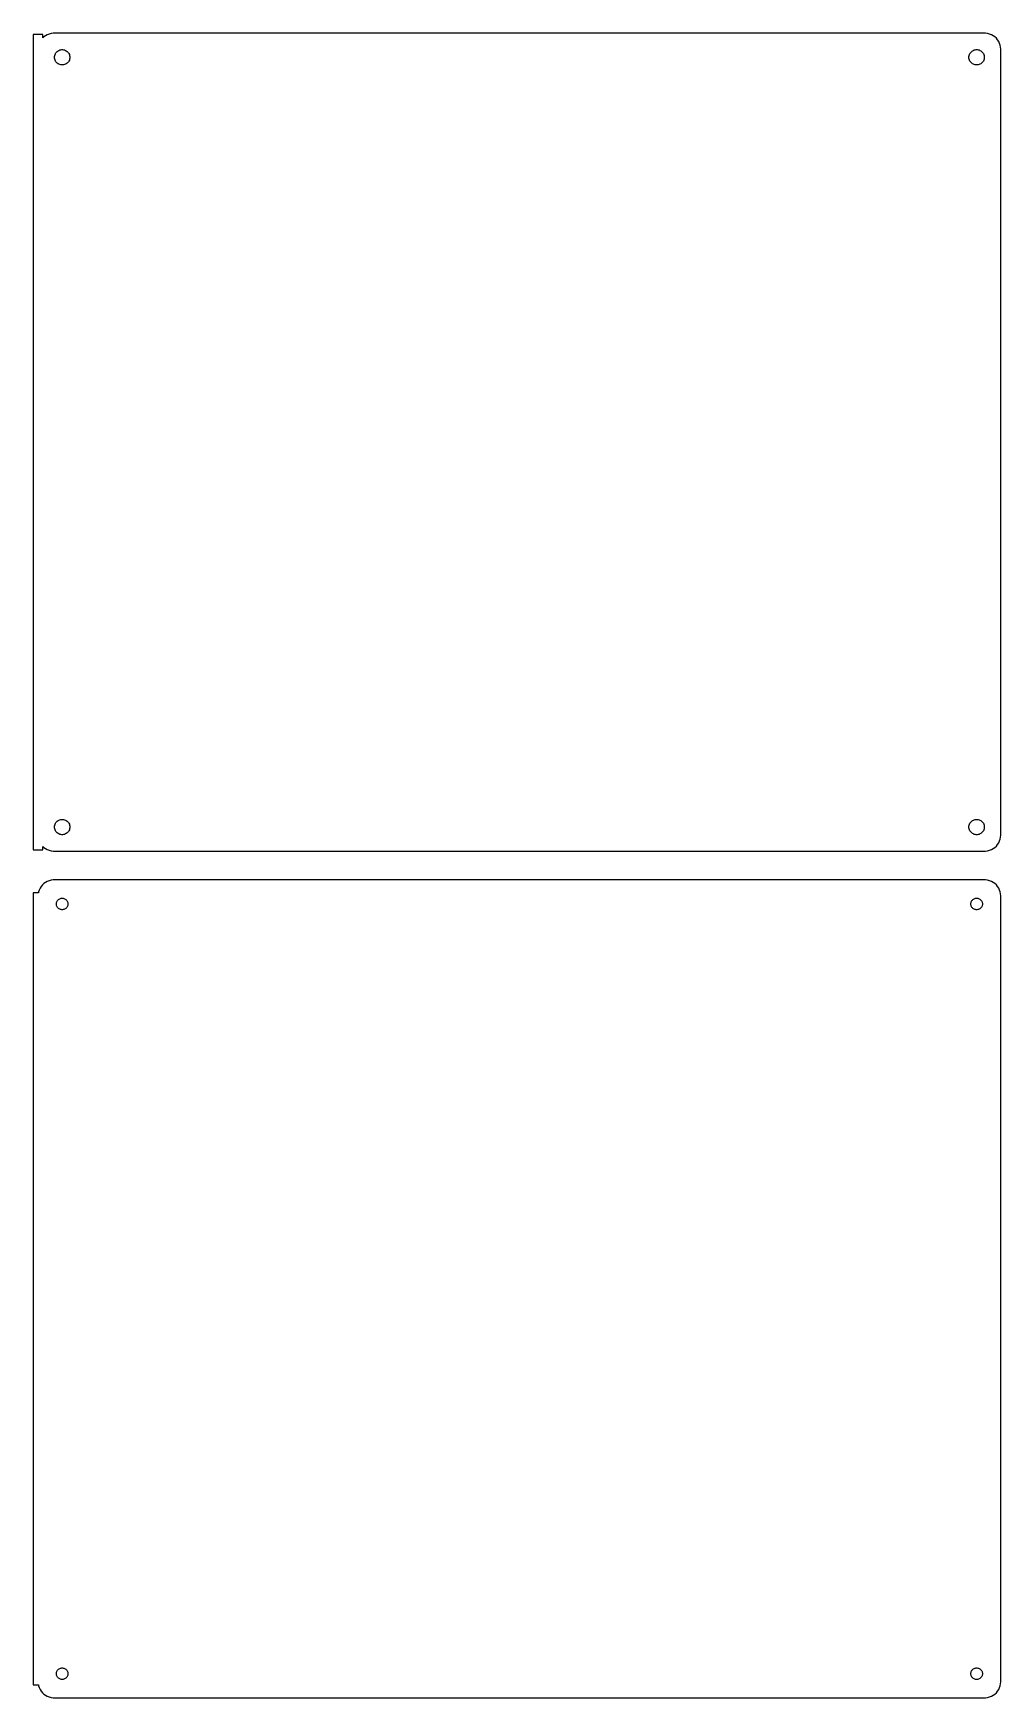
# Model space of a CAD drawing. Header units: metres. Extents: x -152 to 150, y 137 to 655.
import ezdxf

# ---------------------------------------------------------------- set-up
doc = ezdxf.new("R2010")
doc.units = ezdxf.units.M

msp = doc.modelspace()

# ---------------------------------------------------------------- linework, layer by layer
for p, q in [((-148.5, 655.115), (-151.5, 655.115)), ((-151.5, 655.115), (-151.5, 400.885)), ((-148.5, 654.059), (-148.5, 655.115)), ((-148.187, 654.353), (-148.5, 654.059)), ((-147.679, 654.722), (-148.187, 654.353)), ((-147.129, 655.024), (-147.679, 654.722)), ((-146.545, 655.255), (-147.129, 655.024)), ((-145.937, 655.411), (-146.545, 655.255)), ((-145.314, 655.49), (-145.937, 655.411)), ((145.314, 655.49), (-145.314, 655.49)), ((145.937, 655.411), (145.314, 655.49)), ((146.545, 655.255), (145.937, 655.411)), ((147.129, 655.024), (146.545, 655.255)), ((147.679, 654.722), (147.129, 655.024)), ((148.187, 654.353), (147.679, 654.722)), ((148.645, 653.923), (148.187, 654.353)), ((149.045, 653.439), (148.645, 653.923)), ((-144.825, 648.597), (-144.731, 648.883)), ((-144.731, 648.883), (-144.603, 649.156)), ((-144.603, 649.156), (-144.442, 649.411)), ((-144.442, 649.411), (-144.25, 649.643)), ((-144.25, 649.643), (-144.03, 649.849)), ((-144.03, 649.849), (-143.786, 650.026)), ((-143.786, 650.026), (-143.522, 650.172)), ((-143.522, 650.172), (-143.242, 650.283)), ((-143.242, 650.283), (-142.95, 650.357)), ((-142.95, 650.357), (-142.651, 650.395)), ((-142.651, 650.395), (-142.349, 650.395)), ((-142.349, 650.395), (-142.05, 650.357)), ((-142.05, 650.357), (-141.758, 650.283)), ((-141.758, 650.283), (-141.478, 650.172)), ((-141.478, 650.172), (-141.214, 650.026)), ((-141.214, 650.026), (-140.97, 649.849)), ((-140.97, 649.849), (-140.75, 649.643)), ((-140.75, 649.643), (-140.558, 649.411)), ((-140.558, 649.411), (-140.397, 649.156)), ((-140.397, 649.156), (-140.269, 648.883)), ((-140.269, 648.883), (-140.175, 648.597)), ((140.175, 648.597), (140.269, 648.883)), ((140.269, 648.883), (140.397, 649.156)), ((140.397, 649.156), (140.558, 649.411)), ((140.558, 649.411), (140.75, 649.643)), ((140.75, 649.643), (140.97, 649.849)), ((140.97, 649.849), (141.214, 650.026)), ((141.214, 650.026), (141.478, 650.172)), ((141.478, 650.172), (141.758, 650.283)), ((141.758, 650.283), (142.05, 650.357)), ((142.05, 650.357), (142.349, 650.395)), ((142.349, 650.395), (142.651, 650.395)), ((142.651, 650.395), (142.95, 650.357)), ((142.95, 650.357), (143.242, 650.283)), ((143.242, 650.283), (143.522, 650.172)), ((143.522, 650.172), (143.786, 650.026)), ((143.786, 650.026), (144.03, 649.849)), ((144.03, 649.849), (144.25, 649.643)), ((144.25, 649.643), (144.442, 649.411)), ((144.442, 649.411), (144.603, 649.156)), ((144.603, 649.156), (144.731, 648.883)), ((144.731, 648.883), (144.825, 648.597)), ((149.382, 652.909), (149.045, 653.439)), ((149.649, 652.341), (149.382, 652.909)), ((149.843, 651.743), (149.649, 652.341)), ((149.961, 651.127), (149.843, 651.743)), ((150, 650.5), (149.961, 651.127)), ((150, 405.5), (150, 650.5)), ((-144.9, 648), (-144.881, 648.301)), ((-144.881, 647.699), (-144.9, 648)), ((-144.881, 648.301), (-144.825, 648.597)), ((-144.825, 647.403), (-144.881, 647.699)), ((-144.731, 647.117), (-144.825, 647.403)), ((-144.603, 646.844), (-144.731, 647.117)), ((-144.442, 646.589), (-144.603, 646.844)), ((-144.25, 646.357), (-144.442, 646.589)), ((-144.03, 646.151), (-144.25, 646.357)), ((-143.786, 645.974), (-144.03, 646.151)), ((-143.522, 645.828), (-143.786, 645.974)), ((-143.242, 645.717), (-143.522, 645.828)), ((-142.95, 645.643), (-143.242, 645.717)), ((-142.651, 645.605), (-142.95, 645.643)), ((-142.349, 645.605), (-142.651, 645.605)), ((-142.05, 645.643), (-142.349, 645.605)), ((-141.758, 645.717), (-142.05, 645.643)), ((-141.478, 645.828), (-141.758, 645.717)), ((-141.214, 645.974), (-141.478, 645.828)), ((-140.97, 646.151), (-141.214, 645.974)), ((-140.75, 646.357), (-140.97, 646.151)), ((-140.558, 646.589), (-140.75, 646.357)), ((-140.397, 646.844), (-140.558, 646.589)), ((-140.269, 647.117), (-140.397, 646.844)), ((-140.175, 647.403), (-140.269, 647.117)), ((-140.175, 648.597), (-140.119, 648.301)), ((-140.119, 647.699), (-140.175, 647.403)), ((-140.119, 648.301), (-140.1, 648)), ((-140.1, 648), (-140.119, 647.699)), ((140.1, 648), (140.119, 648.301)), ((140.119, 647.699), (140.1, 648)), ((140.119, 648.301), (140.175, 648.597)), ((140.175, 647.403), (140.119, 647.699)), ((140.269, 647.117), (140.175, 647.403)), ((140.397, 646.844), (140.269, 647.117)), ((140.558, 646.589), (140.397, 646.844)), ((140.75, 646.357), (140.558, 646.589)), ((140.97, 646.151), (140.75, 646.357)), ((141.214, 645.974), (140.97, 646.151)), ((141.478, 645.828), (141.214, 645.974)), ((141.758, 645.717), (141.478, 645.828)), ((142.05, 645.643), (141.758, 645.717)), ((142.349, 645.605), (142.05, 645.643)), ((142.651, 645.605), (142.349, 645.605)), ((142.95, 645.643), (142.651, 645.605)), ((143.242, 645.717), (142.95, 645.643)), ((143.522, 645.828), (143.242, 645.717)), ((143.786, 645.974), (143.522, 645.828)), ((144.03, 646.151), (143.786, 645.974)), ((144.25, 646.357), (144.03, 646.151)), ((144.442, 646.589), (144.25, 646.357)), ((144.603, 646.844), (144.442, 646.589)), ((144.731, 647.117), (144.603, 646.844)), ((144.825, 647.403), (144.731, 647.117)), ((144.825, 648.597), (144.881, 648.301)), ((144.881, 647.699), (144.825, 647.403)), ((144.881, 648.301), (144.9, 648)), ((144.9, 648), (144.881, 647.699)), ((-144.03, 409.849), (-143.786, 410.026)), ((-143.786, 410.026), (-143.522, 410.172)), ((-143.522, 410.172), (-143.242, 410.283)), ((-143.242, 410.283), (-142.95, 410.357)), ((-142.95, 410.357), (-142.651, 410.395)), ((-142.651, 410.395), (-142.349, 410.395)), ((-142.349, 410.395), (-142.05, 410.357)), ((-142.05, 410.357), (-141.758, 410.283)), ((-141.758, 410.283), (-141.478, 410.172)), ((-141.478, 410.172), (-141.214, 410.026)), ((-141.214, 410.026), (-140.97, 409.849)), ((140.97, 409.849), (141.214, 410.026)), ((141.214, 410.026), (141.478, 410.172)), ((141.478, 410.172), (141.758, 410.283)), ((141.758, 410.283), (142.05, 410.357)), ((142.05, 410.357), (142.349, 410.395)), ((142.349, 410.395), (142.651, 410.395)), ((142.651, 410.395), (142.95, 410.357)), ((142.95, 410.357), (143.242, 410.283)), ((143.242, 410.283), (143.522, 410.172)), ((143.522, 410.172), (143.786, 410.026)), ((143.786, 410.026), (144.03, 409.849)), ((-144.9, 408), (-144.881, 408.301)), ((-144.881, 407.699), (-144.9, 408)), ((-144.881, 408.301), (-144.825, 408.597)), ((-144.825, 407.403), (-144.881, 407.699)), ((-144.825, 408.597), (-144.731, 408.883)), ((-144.731, 407.117), (-144.825, 407.403)), ((-144.731, 408.883), (-144.603, 409.156)), ((-144.603, 406.844), (-144.731, 407.117)), ((-144.603, 409.156), (-144.442, 409.411)), ((-144.442, 406.589), (-144.603, 406.844)), ((-144.442, 409.411), (-144.25, 409.643)), ((-144.25, 406.357), (-144.442, 406.589)), ((-144.25, 409.643), (-144.03, 409.849)), ((-144.03, 406.151), (-144.25, 406.357)), ((-143.786, 405.974), (-144.03, 406.151)), ((-143.522, 405.828), (-143.786, 405.974)), ((-143.242, 405.717), (-143.522, 405.828)), ((-142.95, 405.643), (-143.242, 405.717)), ((-142.651, 405.605), (-142.95, 405.643)), ((-142.349, 405.605), (-142.651, 405.605)), ((-142.05, 405.643), (-142.349, 405.605)), ((-141.758, 405.717), (-142.05, 405.643)), ((-141.478, 405.828), (-141.758, 405.717)), ((-141.214, 405.974), (-141.478, 405.828)), ((-140.97, 406.151), (-141.214, 405.974)), ((-140.97, 409.849), (-140.75, 409.643)), ((-140.75, 406.357), (-140.97, 406.151)), ((-140.75, 409.643), (-140.558, 409.411)), ((-140.558, 406.589), (-140.75, 406.357)), ((-140.558, 409.411), (-140.397, 409.156)), ((-140.397, 406.844), (-140.558, 406.589)), ((-140.397, 409.156), (-140.269, 408.883)), ((-140.269, 407.117), (-140.397, 406.844)), ((-140.269, 408.883), (-140.175, 408.597)), ((-140.175, 407.403), (-140.269, 407.117)), ((-140.175, 408.597), (-140.119, 408.301)), ((-140.119, 407.699), (-140.175, 407.403)), ((-140.119, 408.301), (-140.1, 408)), ((-140.1, 408), (-140.119, 407.699)), ((140.1, 408), (140.119, 408.301)), ((140.119, 407.699), (140.1, 408)), ((140.119, 408.301), (140.175, 408.597)), ((140.175, 407.403), (140.119, 407.699)), ((140.175, 408.597), (140.269, 408.883)), ((140.269, 407.117), (140.175, 407.403)), ((140.269, 408.883), (140.397, 409.156)), ((140.397, 406.844), (140.269, 407.117)), ((140.397, 409.156), (140.558, 409.411)), ((140.558, 406.589), (140.397, 406.844)), ((140.558, 409.411), (140.75, 409.643)), ((140.75, 406.357), (140.558, 406.589)), ((140.75, 409.643), (140.97, 409.849)), ((140.97, 406.151), (140.75, 406.357)), ((141.214, 405.974), (140.97, 406.151)), ((141.478, 405.828), (141.214, 405.974)), ((141.758, 405.717), (141.478, 405.828)), ((142.05, 405.643), (141.758, 405.717)), ((142.349, 405.605), (142.05, 405.643)), ((142.651, 405.605), (142.349, 405.605)), ((142.95, 405.643), (142.651, 405.605)), ((143.242, 405.717), (142.95, 405.643)), ((143.522, 405.828), (143.242, 405.717)), ((143.786, 405.974), (143.522, 405.828)), ((144.03, 406.151), (143.786, 405.974)), ((144.03, 409.849), (144.25, 409.643)), ((144.25, 406.357), (144.03, 406.151)), ((144.25, 409.643), (144.442, 409.411)), ((144.442, 406.589), (144.25, 406.357)), ((144.442, 409.411), (144.603, 409.156)), ((144.603, 406.844), (144.442, 406.589)), ((144.603, 409.156), (144.731, 408.883)), ((144.731, 407.117), (144.603, 406.844)), ((144.731, 408.883), (144.825, 408.597)), ((144.825, 407.403), (144.731, 407.117)), ((144.825, 408.597), (144.881, 408.301)), ((144.881, 407.699), (144.825, 407.403)), ((144.881, 408.301), (144.9, 408)), ((144.9, 408), (144.881, 407.699)), ((149.843, 404.257), (149.961, 404.873)), ((149.961, 404.873), (150, 405.5)), ((-151.5, 400.885), (-148.5, 400.885)), ((-148.5, 400.885), (-148.5, 401.941)), ((-148.5, 401.941), (-148.187, 401.647)), ((-148.187, 401.647), (-147.679, 401.278)), ((-147.679, 401.278), (-147.129, 400.976)), ((-147.129, 400.976), (-146.545, 400.745)), ((-146.545, 400.745), (-145.937, 400.589)), ((-145.937, 400.589), (-145.314, 400.51)), ((-145.314, 400.51), (145.314, 400.51)), ((145.314, 400.51), (145.937, 400.589)), ((145.937, 400.589), (146.545, 400.745)), ((146.545, 400.745), (147.129, 400.976)), ((147.129, 400.976), (147.679, 401.278)), ((147.679, 401.278), (148.187, 401.647)), ((148.187, 401.647), (148.645, 402.077)), ((148.645, 402.077), (149.045, 402.561)), ((149.045, 402.561), (149.382, 403.091)), ((149.382, 403.091), (149.649, 403.659)), ((149.649, 403.659), (149.843, 404.257)), ((-149.045, 389.439), (-149.382, 388.909)), ((-148.645, 389.923), (-149.045, 389.439)), ((-148.187, 390.353), (-148.645, 389.923)), ((-147.679, 390.722), (-148.187, 390.353)), ((-147.129, 391.024), (-147.679, 390.722)), ((-146.545, 391.255), (-147.129, 391.024)), ((-145.937, 391.411), (-146.545, 391.255)), ((-145.314, 391.49), (-145.937, 391.411)), ((145.314, 391.49), (-145.314, 391.49)), ((145.937, 391.411), (145.314, 391.49)), ((146.545, 391.255), (145.937, 391.411)), ((147.129, 391.024), (146.545, 391.255)), ((147.679, 390.722), (147.129, 391.024)), ((148.187, 390.353), (147.679, 390.722)), ((148.645, 389.923), (148.187, 390.353)), ((149.045, 389.439), (148.645, 389.923)), ((149.382, 388.909), (149.045, 389.439)), ((-149.9, 387.444), (-151.5, 387.444)), ((-151.5, 387.444), (-151.5, 140.556)), ((-149.843, 387.743), (-149.9, 387.444)), ((-149.649, 388.341), (-149.843, 387.743)), ((-149.382, 388.909), (-149.649, 388.341)), ((-144.3, 384), (-144.286, 384.226)), ((-144.286, 384.226), (-144.243, 384.448)), ((-144.243, 384.448), (-144.174, 384.663)), ((-144.174, 384.663), (-144.077, 384.867)), ((-144.077, 384.867), (-143.956, 385.058)), ((-143.956, 385.058), (-143.812, 385.232)), ((-143.812, 385.232), (-143.647, 385.387)), ((-143.647, 385.387), (-143.464, 385.52)), ((-143.464, 385.52), (-143.266, 385.629)), ((-143.266, 385.629), (-143.056, 385.712)), ((-143.056, 385.712), (-142.837, 385.768)), ((-142.837, 385.768), (-142.613, 385.796)), ((-142.613, 385.796), (-142.387, 385.796)), ((-142.387, 385.796), (-142.163, 385.768)), ((-142.163, 385.768), (-141.944, 385.712)), ((-141.944, 385.712), (-141.734, 385.629)), ((-141.734, 385.629), (-141.536, 385.52)), ((-141.536, 385.52), (-141.353, 385.387)), ((-141.353, 385.387), (-141.188, 385.232)), ((-141.188, 385.232), (-141.044, 385.058)), ((-141.044, 385.058), (-140.923, 384.867)), ((-140.923, 384.867), (-140.826, 384.663)), ((-140.826, 384.663), (-140.757, 384.448)), ((-140.757, 384.448), (-140.714, 384.226)), ((-140.714, 384.226), (-140.7, 384)), ((140.7, 384), (140.714, 384.226)), ((140.714, 384.226), (140.757, 384.448)), ((140.757, 384.448), (140.826, 384.663)), ((140.826, 384.663), (140.923, 384.867)), ((140.923, 384.867), (141.044, 385.058)), ((141.044, 385.058), (141.188, 385.232)), ((141.188, 385.232), (141.353, 385.387)), ((141.353, 385.387), (141.536, 385.52)), ((141.536, 385.52), (141.734, 385.629)), ((141.734, 385.629), (141.944, 385.712)), ((141.944, 385.712), (142.163, 385.768)), ((142.163, 385.768), (142.387, 385.796)), ((142.387, 385.796), (142.613, 385.796)), ((142.613, 385.796), (142.837, 385.768)), ((142.837, 385.768), (143.056, 385.712)), ((143.056, 385.712), (143.266, 385.629)), ((143.266, 385.629), (143.464, 385.52)), ((143.464, 385.52), (143.647, 385.387)), ((143.647, 385.387), (143.812, 385.232)), ((143.812, 385.232), (143.956, 385.058)), ((143.956, 385.058), (144.077, 384.867)), ((144.077, 384.867), (144.174, 384.663)), ((144.174, 384.663), (144.243, 384.448)), ((144.243, 384.448), (144.286, 384.226)), ((144.286, 384.226), (144.3, 384)), ((149.649, 388.341), (149.382, 388.909)), ((149.843, 387.743), (149.649, 388.341)), ((149.961, 387.127), (149.843, 387.743)), ((150, 386.5), (149.961, 387.127)), ((150, 141.5), (150, 386.5)), ((-144.286, 383.774), (-144.3, 384)), ((-144.243, 383.552), (-144.286, 383.774)), ((-144.174, 383.337), (-144.243, 383.552)), ((-144.077, 383.133), (-144.174, 383.337)), ((-143.956, 382.942), (-144.077, 383.133)), ((-143.812, 382.768), (-143.956, 382.942)), ((-143.647, 382.613), (-143.812, 382.768)), ((-143.464, 382.48), (-143.647, 382.613)), ((-143.266, 382.371), (-143.464, 382.48)), ((-143.056, 382.288), (-143.266, 382.371)), ((-142.837, 382.232), (-143.056, 382.288)), ((-142.613, 382.204), (-142.837, 382.232)), ((-142.387, 382.204), (-142.613, 382.204)), ((-142.163, 382.232), (-142.387, 382.204)), ((-141.944, 382.288), (-142.163, 382.232)), ((-141.734, 382.371), (-141.944, 382.288)), ((-141.536, 382.48), (-141.734, 382.371)), ((-141.353, 382.613), (-141.536, 382.48)), ((-141.188, 382.768), (-141.353, 382.613)), ((-141.044, 382.942), (-141.188, 382.768)), ((-140.923, 383.133), (-141.044, 382.942)), ((-140.826, 383.337), (-140.923, 383.133)), ((-140.757, 383.552), (-140.826, 383.337)), ((-140.714, 383.774), (-140.757, 383.552)), ((-140.7, 384), (-140.714, 383.774)), ((140.714, 383.774), (140.7, 384)), ((140.757, 383.552), (140.714, 383.774)), ((140.826, 383.337), (140.757, 383.552)), ((140.923, 383.133), (140.826, 383.337)), ((141.044, 382.942), (140.923, 383.133)), ((141.188, 382.768), (141.044, 382.942)), ((141.353, 382.613), (141.188, 382.768)), ((141.536, 382.48), (141.353, 382.613)), ((141.734, 382.371), (141.536, 382.48)), ((141.944, 382.288), (141.734, 382.371)), ((142.163, 382.232), (141.944, 382.288)), ((142.387, 382.204), (142.163, 382.232)), ((142.613, 382.204), (142.387, 382.204)), ((142.837, 382.232), (142.613, 382.204)), ((143.056, 382.288), (142.837, 382.232)), ((143.266, 382.371), (143.056, 382.288)), ((143.464, 382.48), (143.266, 382.371)), ((143.647, 382.613), (143.464, 382.48)), ((143.812, 382.768), (143.647, 382.613)), ((143.956, 382.942), (143.812, 382.768)), ((144.077, 383.133), (143.956, 382.942)), ((144.174, 383.337), (144.077, 383.133)), ((144.243, 383.552), (144.174, 383.337)), ((144.286, 383.774), (144.243, 383.552)), ((144.3, 384), (144.286, 383.774)), ((-143.812, 145.232), (-143.647, 145.387)), ((-143.647, 145.387), (-143.464, 145.52)), ((-143.464, 145.52), (-143.266, 145.629)), ((-143.266, 145.629), (-143.056, 145.712)), ((-143.056, 145.712), (-142.837, 145.768)), ((-142.837, 145.768), (-142.613, 145.796)), ((-142.613, 145.796), (-142.387, 145.796)), ((-142.387, 145.796), (-142.163, 145.768)), ((-142.163, 145.768), (-141.944, 145.712)), ((-141.944, 145.712), (-141.734, 145.629)), ((-141.734, 145.629), (-141.536, 145.52)), ((-141.536, 145.52), (-141.353, 145.387)), ((-141.353, 145.387), (-141.188, 145.232)), ((141.188, 145.232), (141.353, 145.387)), ((141.353, 145.387), (141.536, 145.52)), ((141.536, 145.52), (141.734, 145.629)), ((141.734, 145.629), (141.944, 145.712)), ((141.944, 145.712), (142.163, 145.768)), ((142.163, 145.768), (142.387, 145.796)), ((142.387, 145.796), (142.613, 145.796)), ((142.613, 145.796), (142.837, 145.768)), ((142.837, 145.768), (143.056, 145.712)), ((143.056, 145.712), (143.266, 145.629)), ((143.266, 145.629), (143.464, 145.52)), ((143.464, 145.52), (143.647, 145.387)), ((143.647, 145.387), (143.812, 145.232)), ((-151.5, 140.556), (-149.9, 140.556)), ((-149.9, 140.556), (-149.843, 140.257)), ((-149.843, 140.257), (-149.649, 139.659)), ((-144.3, 144), (-144.286, 144.226)), ((-144.286, 143.774), (-144.3, 144)), ((-144.286, 144.226), (-144.243, 144.448)), ((-144.243, 143.552), (-144.286, 143.774)), ((-144.243, 144.448), (-144.174, 144.663)), ((-144.174, 143.337), (-144.243, 143.552)), ((-144.174, 144.663), (-144.077, 144.867)), ((-144.077, 143.133), (-144.174, 143.337)), ((-144.077, 144.867), (-143.956, 145.058)), ((-143.956, 142.942), (-144.077, 143.133)), ((-143.956, 145.058), (-143.812, 145.232)), ((-143.812, 142.768), (-143.956, 142.942)), ((-143.647, 142.613), (-143.812, 142.768)), ((-143.464, 142.48), (-143.647, 142.613)), ((-143.266, 142.371), (-143.464, 142.48)), ((-143.056, 142.288), (-143.266, 142.371)), ((-142.837, 142.232), (-143.056, 142.288)), ((-142.613, 142.204), (-142.837, 142.232)), ((-142.387, 142.204), (-142.613, 142.204)), ((-142.163, 142.232), (-142.387, 142.204)), ((-141.944, 142.288), (-142.163, 142.232)), ((-141.734, 142.371), (-141.944, 142.288)), ((-141.536, 142.48), (-141.734, 142.371)), ((-141.353, 142.613), (-141.536, 142.48)), ((-141.188, 142.768), (-141.353, 142.613)), ((-141.188, 145.232), (-141.044, 145.058)), ((-141.044, 142.942), (-141.188, 142.768)), ((-141.044, 145.058), (-140.923, 144.867)), ((-140.923, 143.133), (-141.044, 142.942)), ((-140.923, 144.867), (-140.826, 144.663)), ((-140.826, 143.337), (-140.923, 143.133)), ((-140.826, 144.663), (-140.757, 144.448)), ((-140.757, 143.552), (-140.826, 143.337)), ((-140.757, 144.448), (-140.714, 144.226)), ((-140.714, 143.774), (-140.757, 143.552)), ((-140.714, 144.226), (-140.7, 144)), ((-140.7, 144), (-140.714, 143.774)), ((140.7, 144), (140.714, 144.226)), ((140.714, 143.774), (140.7, 144)), ((140.714, 144.226), (140.757, 144.448)), ((140.757, 143.552), (140.714, 143.774)), ((140.757, 144.448), (140.826, 144.663)), ((140.826, 143.337), (140.757, 143.552)), ((140.826, 144.663), (140.923, 144.867)), ((140.923, 143.133), (140.826, 143.337)), ((140.923, 144.867), (141.044, 145.058)), ((141.044, 142.942), (140.923, 143.133)), ((141.044, 145.058), (141.188, 145.232)), ((141.188, 142.768), (141.044, 142.942)), ((141.353, 142.613), (141.188, 142.768)), ((141.536, 142.48), (141.353, 142.613)), ((141.734, 142.371), (141.536, 142.48)), ((141.944, 142.288), (141.734, 142.371)), ((142.163, 142.232), (141.944, 142.288)), ((142.387, 142.204), (142.163, 142.232)), ((142.613, 142.204), (142.387, 142.204)), ((142.837, 142.232), (142.613, 142.204)), ((143.056, 142.288), (142.837, 142.232)), ((143.266, 142.371), (143.056, 142.288)), ((143.464, 142.48), (143.266, 142.371)), ((143.647, 142.613), (143.464, 142.48)), ((143.812, 142.768), (143.647, 142.613)), ((143.812, 145.232), (143.956, 145.058)), ((143.956, 142.942), (143.812, 142.768)), ((143.956, 145.058), (144.077, 144.867)), ((144.077, 143.133), (143.956, 142.942)), ((144.077, 144.867), (144.174, 144.663)), ((144.174, 143.337), (144.077, 143.133)), ((144.174, 144.663), (144.243, 144.448)), ((144.243, 143.552), (144.174, 143.337)), ((144.243, 144.448), (144.286, 144.226)), ((144.286, 143.774), (144.243, 143.552)), ((144.286, 144.226), (144.3, 144)), ((144.3, 144), (144.286, 143.774)), ((149.649, 139.659), (149.843, 140.257)), ((149.843, 140.257), (149.961, 140.873)), ((149.961, 140.873), (150, 141.5)), ((-149.649, 139.659), (-149.382, 139.091)), ((-149.382, 139.091), (-149.045, 138.561)), ((-149.045, 138.561), (-148.645, 138.077)), ((-148.645, 138.077), (-148.187, 137.647)), ((-148.187, 137.647), (-147.679, 137.278)), ((-147.679, 137.278), (-147.129, 136.976)), ((-147.129, 136.976), (-146.545, 136.745)), ((-146.545, 136.745), (-145.937, 136.589)), ((-145.937, 136.589), (-145.314, 136.51)), ((-145.314, 136.51), (145.314, 136.51)), ((145.314, 136.51), (145.937, 136.589)), ((145.937, 136.589), (146.545, 136.745)), ((146.545, 136.745), (147.129, 136.976)), ((147.129, 136.976), (147.679, 137.278)), ((147.679, 137.278), (148.187, 137.647)), ((148.187, 137.647), (148.645, 138.077)), ((148.645, 138.077), (149.045, 138.561)), ((149.045, 138.561), (149.382, 139.091)), ((149.382, 139.091), (149.649, 139.659))]:
    msp.add_line(p, q)

doc.saveas('drawing.dxf')
